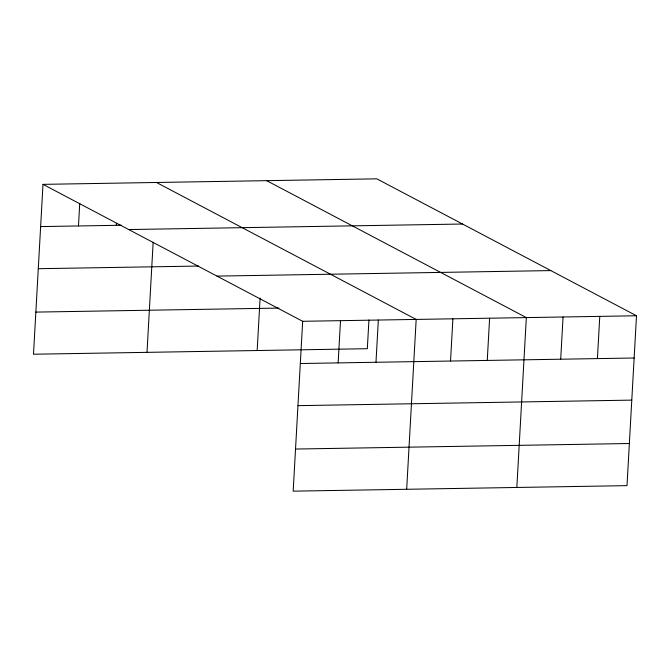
<?xml version="1.0" encoding="UTF-8"?>
<svg xmlns="http://www.w3.org/2000/svg" width="670" height="670" viewBox="0 0 670 670"><rect width="100%" height="100%" fill="white"/><g stroke="black" fill="none" stroke-linecap="round" stroke-linejoin="round"><path stroke-width="1" d="M42.997 184.359L302.673 321.298L293.175 491.16L627.003 485.641L636.5 315.771L376.825 178.84L42.997 184.359L33.5 354.229L367.328 348.702L368.935 319.933M78.474 225.958L79.738 203.303M116.304 225.329L116.421 223.269M147.006 352.345L153.162 242.172M257.163 350.527L260.102 298.075M338.141 362.897L340.502 320.67M375.979 362.269L378.341 320.042M406.673 489.284L416.171 319.423L156.495 182.483M450.533 361.038L452.895 318.811M487.257 360.427L489.611 318.208M516.838 487.467L526.335 317.597L266.66 180.657M560.698 359.212L563.06 316.985M597.414 358.609L599.776 316.382M40.636 226.586L121.421 225.246M128.69 229.55L462.518 224.023M38.282 268.703L198.705 266.049M216.98 276.107L550.807 270.588M35.853 312.103L278.904 308.083M302.673 321.298L636.5 315.771M300.311 363.525L634.138 357.998M297.957 405.643L631.785 400.124M295.529 449.042L629.356 443.515"/></g></svg>
